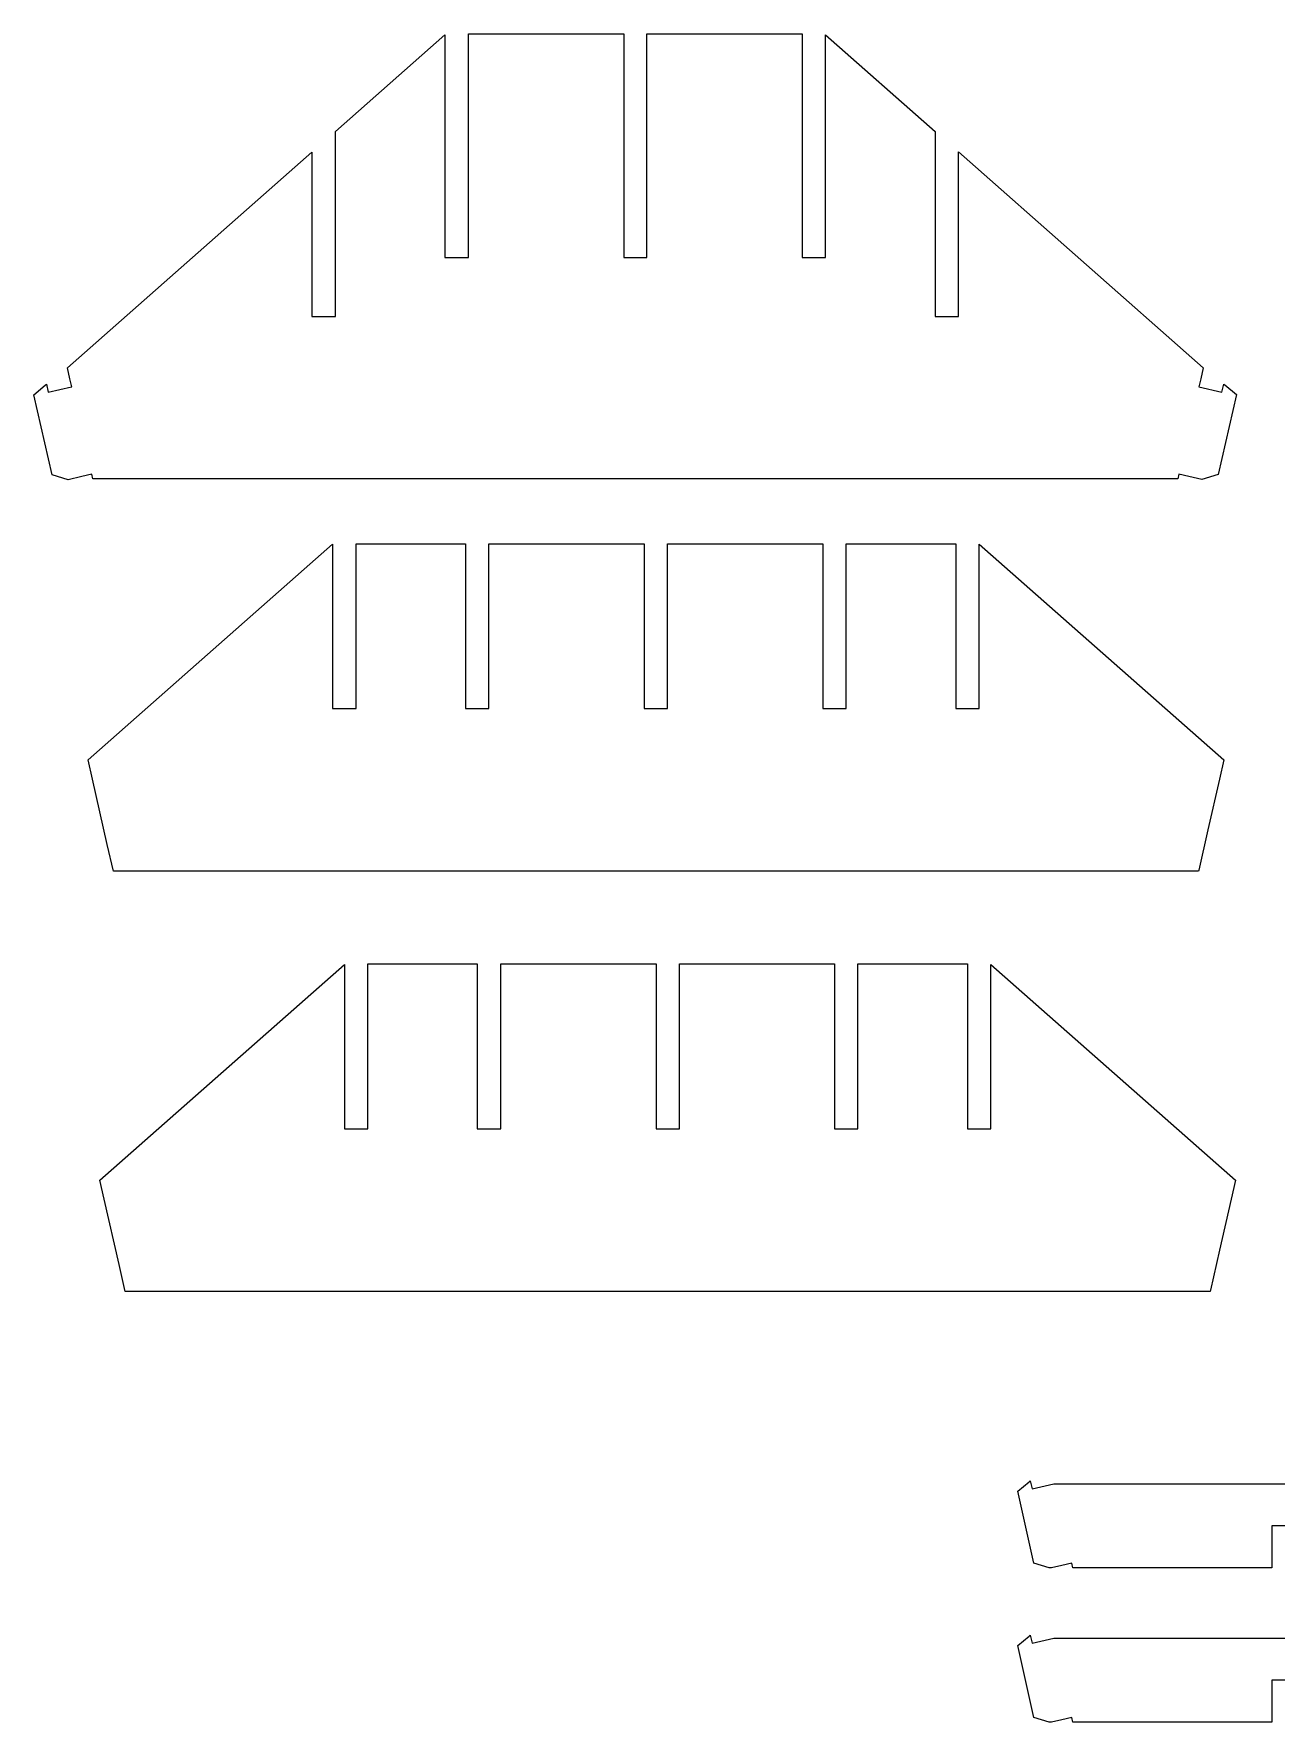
# Model space of a CAD drawing. Header units: inches. Extents: x 5.8 to 53.9, y -22.4 to 33.8.
# Drawn here: x 22.06 to 30.86, y -5.88 to 6.06 of the extents above; entities that cross this region are included whole.
import ezdxf

# ---------------------------------------------------------------- set-up
doc = ezdxf.new("R2010")
doc.units = ezdxf.units.IN
doc.header["$MEASUREMENT"] = 0
doc.layers.add('layer 1', color=7, linetype='Continuous')

msp = doc.modelspace()

# ---------------------------------------------------------------- linework, layer by layer
at = {"layer": 'layer 1', "color": 250, "lineweight": 9}
for points, knots in [([(24.032, 5.225), (24.032, 5.225), (22.301, 3.699), (22.301, 3.699), (22.301, 3.699), (22.301, 3.699), (22.319, 3.621), (22.319, 3.621), (22.319, 3.621), (22.319, 3.621), (22.332, 3.564), (22.332, 3.564), (22.332, 3.564), (22.332, 3.564), (22.331, 3.564), (22.331, 3.564), (22.331, 3.564), (22.331, 3.564), (22.165, 3.525), (22.165, 3.525), (22.165, 3.525), (22.165, 3.525), (22.152, 3.583), (22.152, 3.583), (22.152, 3.583), (22.152, 3.583), (22.144, 3.576), (22.144, 3.576), (22.144, 3.576), (22.144, 3.576), (22.063, 3.508), (22.063, 3.508), (22.063, 3.508), (22.063, 3.508), (22.192, 2.942), (22.192, 2.942), (22.192, 2.942), (22.192, 2.942), (22.306, 2.906), (22.306, 2.906), (22.306, 2.906), (22.306, 2.906), (22.404, 2.929), (22.404, 2.929), (22.404, 2.929), (22.404, 2.929), (22.473, 2.945), (22.473, 2.945), (22.473, 2.945), (22.473, 2.945), (22.481, 2.912), (22.481, 2.912), (22.481, 2.912), (22.481, 2.912), (22.502, 2.912), (22.502, 2.912), (22.502, 2.912), (22.502, 2.912), (22.844, 2.912), (22.844, 2.912), (22.844, 2.912), (22.844, 2.912), (30.139, 2.912), (30.139, 2.912), (30.139, 2.912), (30.139, 2.912), (30.16, 2.912), (30.16, 2.912), (30.16, 2.912), (30.16, 2.912), (30.168, 2.945), (30.168, 2.945), (30.168, 2.945), (30.168, 2.945), (30.237, 2.929), (30.237, 2.929), (30.237, 2.929), (30.237, 2.929), (30.331, 2.907), (30.331, 2.907), (30.331, 2.907), (30.331, 2.907), (30.446, 2.943), (30.446, 2.943), (30.446, 2.943), (30.446, 2.943), (30.575, 3.509), (30.575, 3.509), (30.575, 3.509), (30.575, 3.509), (30.493, 3.577), (30.493, 3.577), (30.493, 3.577), (30.493, 3.577), (30.486, 3.583), (30.486, 3.583), (30.486, 3.583), (30.486, 3.583), (30.472, 3.526), (30.472, 3.526), (30.472, 3.526), (30.472, 3.526), (30.309, 3.564), (30.309, 3.564), (30.309, 3.564), (30.309, 3.564), (30.308, 3.564), (30.308, 3.564), (30.308, 3.564), (30.308, 3.564), (30.322, 3.621), (30.322, 3.621), (30.322, 3.621), (30.322, 3.621), (30.339, 3.699), (30.339, 3.699), (30.339, 3.699), (30.339, 3.699), (28.607, 5.226), (28.607, 5.226), (28.607, 5.226), (28.607, 5.226), (28.607, 4.062), (28.607, 4.062), (28.607, 4.062), (28.607, 4.062), (28.603, 4.062), (28.603, 4.062), (28.603, 4.062), (28.603, 4.062), (28.446, 4.062), (28.446, 4.062), (28.446, 4.062), (28.446, 4.062), (28.442, 4.062), (28.442, 4.062), (28.442, 4.062), (28.442, 4.062), (28.442, 5.371), (28.442, 5.371), (28.442, 5.371), (28.442, 5.371), (27.666, 6.055), (27.666, 6.055), (27.666, 6.055), (27.666, 6.055), (27.666, 4.479), (27.666, 4.479), (27.666, 4.479), (27.666, 4.479), (27.658, 4.479), (27.658, 4.479), (27.658, 4.479), (27.658, 4.479), (27.501, 4.479), (27.501, 4.479), (27.501, 4.479), (27.501, 4.479), (27.501, 6.061), (27.501, 6.061), (27.501, 6.061), (27.501, 6.061), (27.212, 6.061), (27.212, 6.061), (27.212, 6.061), (27.21, 6.061), (27.208, 6.061), (27.206, 6.061), (27.206, 6.061), (27.203, 6.061), (27.201, 6.061), (27.199, 6.061), (27.199, 6.061), (27.199, 6.061), (26.917, 6.061), (26.917, 6.061), (26.917, 6.061), (26.915, 6.061), (26.912, 6.061), (26.91, 6.061), (26.91, 6.061), (26.908, 6.061), (26.906, 6.061), (26.904, 6.061), (26.904, 6.061), (26.904, 6.061), (26.622, 6.061), (26.622, 6.061), (26.622, 6.061), (26.619, 6.061), (26.617, 6.061), (26.615, 6.061), (26.615, 6.061), (26.613, 6.061), (26.61, 6.061), (26.608, 6.061), (26.608, 6.061), (26.608, 6.061), (26.403, 6.061), (26.403, 6.061), (26.403, 6.061), (26.403, 6.061), (26.403, 4.479), (26.403, 4.479), (26.403, 4.479), (26.403, 4.479), (26.399, 4.479), (26.399, 4.479), (26.399, 4.479), (26.399, 4.479), (26.242, 4.479), (26.242, 4.479), (26.242, 4.479), (26.242, 4.479), (26.238, 4.479), (26.238, 4.479), (26.238, 4.479), (26.238, 4.479), (26.238, 6.061), (26.238, 6.061), (26.238, 6.061), (26.238, 6.061), (26.031, 6.061), (26.031, 6.061), (26.031, 6.061), (26.029, 6.061), (26.027, 6.061), (26.024, 6.061), (26.024, 6.061), (26.022, 6.061), (26.02, 6.061), (26.018, 6.061), (26.018, 6.061), (26.018, 6.061), (25.736, 6.061), (25.736, 6.061), (25.736, 6.061), (25.734, 6.061), (25.731, 6.061), (25.729, 6.061), (25.729, 6.061), (25.727, 6.061), (25.725, 6.061), (25.722, 6.061), (25.722, 6.061), (25.722, 6.061), (25.441, 6.061), (25.441, 6.061), (25.441, 6.061), (25.438, 6.061), (25.436, 6.061), (25.434, 6.061), (25.434, 6.061), (25.432, 6.061), (25.429, 6.061), (25.427, 6.061), (25.427, 6.061), (25.427, 6.061), (25.139, 6.061), (25.139, 6.061), (25.139, 6.061), (25.139, 6.061), (25.139, 4.479), (25.139, 4.479), (25.139, 4.479), (25.139, 4.479), (24.981, 4.479), (24.981, 4.479), (24.981, 4.479), (24.981, 4.479), (24.973, 4.479), (24.973, 4.479), (24.973, 4.479), (24.973, 4.479), (24.973, 6.055), (24.973, 6.055), (24.973, 6.055), (24.973, 6.055), (24.198, 5.371), (24.198, 5.371), (24.198, 5.371), (24.198, 5.371), (24.198, 4.062), (24.198, 4.062), (24.198, 4.062), (24.198, 4.062), (24.194, 4.062), (24.194, 4.062), (24.194, 4.062), (24.194, 4.062), (24.036, 4.062), (24.036, 4.062), (24.036, 4.062), (24.036, 4.062), (24.032, 4.062), (24.032, 4.062), (24.032, 4.062), (24.032, 4.062), (24.032, 5.225), (24.032, 5.225)], [0, 0, 0, 0, 0.013158, 0.013158, 0.013158, 0.013158, 0.026316, 0.026316, 0.026316, 0.026316, 0.039474, 0.039474, 0.039474, 0.039474, 0.052632, 0.052632, 0.052632, 0.052632, 0.065789, 0.065789, 0.065789, 0.065789, 0.078947, 0.078947, 0.078947, 0.078947, 0.092105, 0.092105, 0.092105, 0.092105, 0.105263, 0.105263, 0.105263, 0.105263, 0.118421, 0.118421, 0.118421, 0.118421, 0.131579, 0.131579, 0.131579, 0.131579, 0.144737, 0.144737, 0.144737, 0.144737, 0.157895, 0.157895, 0.157895, 0.157895, 0.171053, 0.171053, 0.171053, 0.171053, 0.184211, 0.184211, 0.184211, 0.184211, 0.197368, 0.197368, 0.197368, 0.197368, 0.210526, 0.210526, 0.210526, 0.210526, 0.223684, 0.223684, 0.223684, 0.223684, 0.236842, 0.236842, 0.236842, 0.236842, 0.25, 0.25, 0.25, 0.25, 0.263158, 0.263158, 0.263158, 0.263158, 0.276316, 0.276316, 0.276316, 0.276316, 0.289474, 0.289474, 0.289474, 0.289474, 0.302632, 0.302632, 0.302632, 0.302632, 0.315789, 0.315789, 0.315789, 0.315789, 0.328947, 0.328947, 0.328947, 0.328947, 0.342105, 0.342105, 0.342105, 0.342105, 0.355263, 0.355263, 0.355263, 0.355263, 0.368421, 0.368421, 0.368421, 0.368421, 0.381579, 0.381579, 0.381579, 0.381579, 0.394737, 0.394737, 0.394737, 0.394737, 0.407895, 0.407895, 0.407895, 0.407895, 0.421053, 0.421053, 0.421053, 0.421053, 0.434211, 0.434211, 0.434211, 0.434211, 0.447368, 0.447368, 0.447368, 0.447368, 0.460526, 0.460526, 0.460526, 0.460526, 0.473684, 0.473684, 0.473684, 0.473684, 0.486842, 0.486842, 0.486842, 0.486842, 0.5, 0.5, 0.5, 0.5, 0.513158, 0.513158, 0.513158, 0.513158, 0.526316, 0.526316, 0.526316, 0.526316, 0.539474, 0.539474, 0.539474, 0.539474, 0.552632, 0.552632, 0.552632, 0.552632, 0.565789, 0.565789, 0.565789, 0.565789, 0.578947, 0.578947, 0.578947, 0.578947, 0.592105, 0.592105, 0.592105, 0.592105, 0.605263, 0.605263, 0.605263, 0.605263, 0.618421, 0.618421, 0.618421, 0.618421, 0.631579, 0.631579, 0.631579, 0.631579, 0.644737, 0.644737, 0.644737, 0.644737, 0.657895, 0.657895, 0.657895, 0.657895, 0.671053, 0.671053, 0.671053, 0.671053, 0.684211, 0.684211, 0.684211, 0.684211, 0.697368, 0.697368, 0.697368, 0.697368, 0.710526, 0.710526, 0.710526, 0.710526, 0.723684, 0.723684, 0.723684, 0.723684, 0.736842, 0.736842, 0.736842, 0.736842, 0.75, 0.75, 0.75, 0.75, 0.763158, 0.763158, 0.763158, 0.763158, 0.776316, 0.776316, 0.776316, 0.776316, 0.789474, 0.789474, 0.789474, 0.789474, 0.802632, 0.802632, 0.802632, 0.802632, 0.815789, 0.815789, 0.815789, 0.815789, 0.828947, 0.828947, 0.828947, 0.828947, 0.842105, 0.842105, 0.842105, 0.842105, 0.855263, 0.855263, 0.855263, 0.855263, 0.868421, 0.868421, 0.868421, 0.868421, 0.881579, 0.881579, 0.881579, 0.881579, 0.894737, 0.894737, 0.894737, 0.894737, 0.907895, 0.907895, 0.907895, 0.907895, 0.921053, 0.921053, 0.921053, 0.921053, 0.934211, 0.934211, 0.934211, 0.934211, 0.947368, 0.947368, 0.947368, 0.947368, 0.960526, 0.960526, 0.960526, 0.960526, 0.973684, 0.973684, 0.973684, 0.973684, 1, 1, 1, 1]), ([(24.178, 2.45), (24.178, 2.45), (22.447, 0.924), (22.447, 0.924), (22.447, 0.924), (22.447, 0.924), (22.478, 0.788), (22.478, 0.788), (22.478, 0.788), (22.478, 0.788), (22.583, 0.327), (22.583, 0.327), (22.583, 0.327), (22.583, 0.327), (22.627, 0.137), (22.627, 0.137), (22.627, 0.137), (22.627, 0.137), (22.648, 0.137), (22.648, 0.137), (22.648, 0.137), (22.648, 0.137), (22.99, 0.137), (22.99, 0.137), (22.99, 0.137), (22.99, 0.137), (30.284, 0.137), (30.284, 0.137), (30.284, 0.137), (30.284, 0.137), (30.306, 0.137), (30.306, 0.137), (30.306, 0.137), (30.306, 0.137), (30.308, 0.144), (30.308, 0.144), (30.308, 0.144), (30.308, 0.144), (30.372, 0.429), (30.372, 0.429), (30.372, 0.429), (30.372, 0.429), (30.454, 0.788), (30.454, 0.788), (30.454, 0.788), (30.454, 0.788), (30.485, 0.924), (30.485, 0.924), (30.485, 0.924), (30.485, 0.924), (28.753, 2.45), (28.753, 2.45), (28.753, 2.45), (28.753, 2.45), (28.753, 1.287), (28.753, 1.287), (28.753, 1.287), (28.753, 1.287), (28.749, 1.287), (28.749, 1.287), (28.749, 1.287), (28.749, 1.287), (28.592, 1.287), (28.592, 1.287), (28.592, 1.287), (28.592, 1.287), (28.588, 1.287), (28.588, 1.287), (28.588, 1.287), (28.588, 1.287), (28.588, 2.454), (28.588, 2.454), (28.588, 2.454), (28.588, 2.454), (27.812, 2.454), (27.812, 2.454), (27.812, 2.454), (27.812, 2.454), (27.812, 1.287), (27.812, 1.287), (27.812, 1.287), (27.812, 1.287), (27.804, 1.287), (27.804, 1.287), (27.804, 1.287), (27.804, 1.287), (27.647, 1.287), (27.647, 1.287), (27.647, 1.287), (27.647, 1.287), (27.647, 2.454), (27.647, 2.454), (27.647, 2.454), (27.647, 2.454), (26.549, 2.454), (26.549, 2.454), (26.549, 2.454), (26.549, 2.454), (26.549, 1.287), (26.549, 1.287), (26.549, 1.287), (26.549, 1.287), (26.545, 1.287), (26.545, 1.287), (26.545, 1.287), (26.545, 1.287), (26.388, 1.287), (26.388, 1.287), (26.388, 1.287), (26.388, 1.287), (26.384, 1.287), (26.384, 1.287), (26.384, 1.287), (26.384, 1.287), (26.384, 2.454), (26.384, 2.454), (26.384, 2.454), (26.384, 2.454), (25.284, 2.454), (25.284, 2.454), (25.284, 2.454), (25.284, 2.454), (25.284, 1.287), (25.284, 1.287), (25.284, 1.287), (25.284, 1.287), (25.127, 1.287), (25.127, 1.287), (25.127, 1.287), (25.127, 1.287), (25.119, 1.287), (25.119, 1.287), (25.119, 1.287), (25.119, 1.287), (25.119, 2.454), (25.119, 2.454), (25.119, 2.454), (25.119, 2.454), (24.344, 2.454), (24.344, 2.454), (24.344, 2.454), (24.344, 2.454), (24.344, 1.287), (24.344, 1.287), (24.344, 1.287), (24.344, 1.287), (24.34, 1.287), (24.34, 1.287), (24.34, 1.287), (24.34, 1.287), (24.182, 1.287), (24.182, 1.287), (24.182, 1.287), (24.182, 1.287), (24.178, 1.287), (24.178, 1.287), (24.178, 1.287), (24.178, 1.287), (24.178, 2.45), (24.178, 2.45)], [0, 0, 0, 0, 0.02439, 0.02439, 0.02439, 0.02439, 0.04878, 0.04878, 0.04878, 0.04878, 0.073171, 0.073171, 0.073171, 0.073171, 0.097561, 0.097561, 0.097561, 0.097561, 0.121951, 0.121951, 0.121951, 0.121951, 0.146341, 0.146341, 0.146341, 0.146341, 0.170732, 0.170732, 0.170732, 0.170732, 0.195122, 0.195122, 0.195122, 0.195122, 0.219512, 0.219512, 0.219512, 0.219512, 0.243902, 0.243902, 0.243902, 0.243902, 0.268293, 0.268293, 0.268293, 0.268293, 0.292683, 0.292683, 0.292683, 0.292683, 0.317073, 0.317073, 0.317073, 0.317073, 0.341463, 0.341463, 0.341463, 0.341463, 0.365854, 0.365854, 0.365854, 0.365854, 0.390244, 0.390244, 0.390244, 0.390244, 0.414634, 0.414634, 0.414634, 0.414634, 0.439024, 0.439024, 0.439024, 0.439024, 0.463415, 0.463415, 0.463415, 0.463415, 0.487805, 0.487805, 0.487805, 0.487805, 0.512195, 0.512195, 0.512195, 0.512195, 0.536585, 0.536585, 0.536585, 0.536585, 0.560976, 0.560976, 0.560976, 0.560976, 0.585366, 0.585366, 0.585366, 0.585366, 0.609756, 0.609756, 0.609756, 0.609756, 0.634146, 0.634146, 0.634146, 0.634146, 0.658537, 0.658537, 0.658537, 0.658537, 0.682927, 0.682927, 0.682927, 0.682927, 0.707317, 0.707317, 0.707317, 0.707317, 0.731707, 0.731707, 0.731707, 0.731707, 0.756098, 0.756098, 0.756098, 0.756098, 0.780488, 0.780488, 0.780488, 0.780488, 0.804878, 0.804878, 0.804878, 0.804878, 0.829268, 0.829268, 0.829268, 0.829268, 0.853659, 0.853659, 0.853659, 0.853659, 0.878049, 0.878049, 0.878049, 0.878049, 0.902439, 0.902439, 0.902439, 0.902439, 0.926829, 0.926829, 0.926829, 0.926829, 0.95122, 0.95122, 0.95122, 0.95122, 1, 1, 1, 1]), ([(24.261, -0.522), (24.261, -0.522), (22.531, -2.048), (22.531, -2.048), (22.531, -2.048), (22.531, -2.048), (22.562, -2.184), (22.562, -2.184), (22.562, -2.184), (22.562, -2.184), (22.667, -2.645), (22.667, -2.645), (22.667, -2.645), (22.667, -2.645), (22.71, -2.836), (22.71, -2.836), (22.71, -2.836), (22.71, -2.836), (22.731, -2.836), (22.731, -2.836), (22.731, -2.836), (22.731, -2.836), (23.073, -2.836), (23.073, -2.836), (23.073, -2.836), (23.073, -2.836), (30.368, -2.836), (30.368, -2.836), (30.368, -2.836), (30.368, -2.836), (30.389, -2.836), (30.389, -2.836), (30.389, -2.836), (30.389, -2.836), (30.391, -2.828), (30.391, -2.828), (30.391, -2.828), (30.391, -2.828), (30.456, -2.544), (30.456, -2.544), (30.456, -2.544), (30.456, -2.544), (30.538, -2.184), (30.538, -2.184), (30.538, -2.184), (30.538, -2.184), (30.569, -2.048), (30.569, -2.048), (30.569, -2.048), (30.569, -2.048), (28.836, -0.522), (28.836, -0.522), (28.836, -0.522), (28.836, -0.522), (28.836, -1.685), (28.836, -1.685), (28.836, -1.685), (28.836, -1.685), (28.832, -1.685), (28.832, -1.685), (28.832, -1.685), (28.832, -1.685), (28.675, -1.685), (28.675, -1.685), (28.675, -1.685), (28.675, -1.685), (28.671, -1.685), (28.671, -1.685), (28.671, -1.685), (28.671, -1.685), (28.671, -0.519), (28.671, -0.519), (28.671, -0.519), (28.671, -0.519), (27.895, -0.519), (27.895, -0.519), (27.895, -0.519), (27.895, -0.519), (27.895, -1.685), (27.895, -1.685), (27.895, -1.685), (27.895, -1.685), (27.887, -1.685), (27.887, -1.685), (27.887, -1.685), (27.887, -1.685), (27.73, -1.685), (27.73, -1.685), (27.73, -1.685), (27.73, -1.685), (27.73, -0.519), (27.73, -0.519), (27.73, -0.519), (27.73, -0.519), (26.632, -0.519), (26.632, -0.519), (26.632, -0.519), (26.632, -0.519), (26.632, -1.685), (26.632, -1.685), (26.632, -1.685), (26.632, -1.685), (26.628, -1.685), (26.628, -1.685), (26.628, -1.685), (26.628, -1.685), (26.471, -1.685), (26.471, -1.685), (26.471, -1.685), (26.471, -1.685), (26.467, -1.685), (26.467, -1.685), (26.467, -1.685), (26.467, -1.685), (26.467, -0.519), (26.467, -0.519), (26.467, -0.519), (26.467, -0.519), (25.368, -0.519), (25.368, -0.519), (25.368, -0.519), (25.368, -0.519), (25.368, -1.685), (25.368, -1.685), (25.368, -1.685), (25.368, -1.685), (25.21, -1.685), (25.21, -1.685), (25.21, -1.685), (25.21, -1.685), (25.202, -1.685), (25.202, -1.685), (25.202, -1.685), (25.202, -1.685), (25.202, -0.519), (25.202, -0.519), (25.202, -0.519), (25.202, -0.519), (24.427, -0.519), (24.427, -0.519), (24.427, -0.519), (24.427, -0.519), (24.427, -1.685), (24.427, -1.685), (24.427, -1.685), (24.427, -1.685), (24.423, -1.685), (24.423, -1.685), (24.423, -1.685), (24.423, -1.685), (24.265, -1.685), (24.265, -1.685), (24.265, -1.685), (24.265, -1.685), (24.261, -1.685), (24.261, -1.685), (24.261, -1.685), (24.261, -1.685), (24.261, -0.522), (24.261, -0.522)], [0, 0, 0, 0, 0.02439, 0.02439, 0.02439, 0.02439, 0.04878, 0.04878, 0.04878, 0.04878, 0.073171, 0.073171, 0.073171, 0.073171, 0.097561, 0.097561, 0.097561, 0.097561, 0.121951, 0.121951, 0.121951, 0.121951, 0.146341, 0.146341, 0.146341, 0.146341, 0.170732, 0.170732, 0.170732, 0.170732, 0.195122, 0.195122, 0.195122, 0.195122, 0.219512, 0.219512, 0.219512, 0.219512, 0.243902, 0.243902, 0.243902, 0.243902, 0.268293, 0.268293, 0.268293, 0.268293, 0.292683, 0.292683, 0.292683, 0.292683, 0.317073, 0.317073, 0.317073, 0.317073, 0.341463, 0.341463, 0.341463, 0.341463, 0.365854, 0.365854, 0.365854, 0.365854, 0.390244, 0.390244, 0.390244, 0.390244, 0.414634, 0.414634, 0.414634, 0.414634, 0.439024, 0.439024, 0.439024, 0.439024, 0.463415, 0.463415, 0.463415, 0.463415, 0.487805, 0.487805, 0.487805, 0.487805, 0.512195, 0.512195, 0.512195, 0.512195, 0.536585, 0.536585, 0.536585, 0.536585, 0.560976, 0.560976, 0.560976, 0.560976, 0.585366, 0.585366, 0.585366, 0.585366, 0.609756, 0.609756, 0.609756, 0.609756, 0.634146, 0.634146, 0.634146, 0.634146, 0.658537, 0.658537, 0.658537, 0.658537, 0.682927, 0.682927, 0.682927, 0.682927, 0.707317, 0.707317, 0.707317, 0.707317, 0.731707, 0.731707, 0.731707, 0.731707, 0.756098, 0.756098, 0.756098, 0.756098, 0.780488, 0.780488, 0.780488, 0.780488, 0.804878, 0.804878, 0.804878, 0.804878, 0.829268, 0.829268, 0.829268, 0.829268, 0.853659, 0.853659, 0.853659, 0.853659, 0.878049, 0.878049, 0.878049, 0.878049, 0.902439, 0.902439, 0.902439, 0.902439, 0.926829, 0.926829, 0.926829, 0.926829, 0.95122, 0.95122, 0.95122, 0.95122, 1, 1, 1, 1]), ([(30.825, -4.792), (30.825, -4.792), (30.825, -4.495), (30.825, -4.495), (30.825, -4.495), (30.825, -4.495), (30.829, -4.495), (30.829, -4.495), (30.829, -4.495), (30.829, -4.495), (30.986, -4.495), (30.986, -4.495), (30.986, -4.495), (30.986, -4.495), (30.99, -4.495), (30.99, -4.495), (30.99, -4.495), (30.99, -4.495), (30.99, -4.792), (30.99, -4.792), (30.99, -4.792), (30.99, -4.792), (31.012, -4.792), (31.012, -4.792), (31.012, -4.792), (31.012, -4.792), (31.848, -4.792), (31.848, -4.792), (31.848, -4.792), (31.848, -4.792), (31.848, -4.495), (31.848, -4.495), (31.848, -4.495), (31.848, -4.495), (31.852, -4.495), (31.852, -4.495), (31.852, -4.495), (31.852, -4.495), (32.009, -4.495), (32.009, -4.495), (32.009, -4.495), (32.009, -4.495), (32.013, -4.495), (32.013, -4.495), (32.013, -4.495), (32.013, -4.495), (32.013, -4.792), (32.013, -4.792), (32.013, -4.792), (32.013, -4.792), (33.42, -4.792), (33.42, -4.792), (33.42, -4.792), (33.42, -4.792), (33.427, -4.759), (33.427, -4.759), (33.427, -4.759), (33.427, -4.759), (33.497, -4.774), (33.497, -4.774), (33.497, -4.774), (33.497, -4.774), (33.572, -4.792), (33.572, -4.792), (33.572, -4.792), (33.572, -4.792), (33.587, -4.792), (33.587, -4.792), (33.587, -4.792), (33.587, -4.792), (33.695, -4.758), (33.695, -4.758), (33.695, -4.758), (33.695, -4.758), (33.81, -4.25), (33.81, -4.25), (33.81, -4.25), (33.81, -4.25), (33.729, -4.182), (33.729, -4.182), (33.729, -4.182), (33.729, -4.182), (33.721, -4.175), (33.721, -4.175), (33.721, -4.175), (33.721, -4.175), (33.707, -4.233), (33.707, -4.233), (33.707, -4.233), (33.707, -4.233), (33.555, -4.198), (33.555, -4.198), (33.555, -4.198), (33.555, -4.198), (31.061, -4.198), (31.061, -4.198), (31.061, -4.198), (31.061, -4.198), (29.282, -4.198), (29.282, -4.198), (29.282, -4.198), (29.282, -4.198), (29.13, -4.233), (29.13, -4.233), (29.13, -4.233), (29.13, -4.233), (29.116, -4.175), (29.116, -4.175), (29.116, -4.175), (29.116, -4.175), (29.109, -4.182), (29.109, -4.182), (29.109, -4.182), (29.109, -4.182), (29.027, -4.25), (29.027, -4.25), (29.027, -4.25), (29.027, -4.25), (29.142, -4.758), (29.142, -4.758), (29.142, -4.758), (29.142, -4.758), (29.25, -4.792), (29.25, -4.792), (29.25, -4.792), (29.25, -4.792), (29.265, -4.792), (29.265, -4.792), (29.265, -4.792), (29.265, -4.792), (29.34, -4.774), (29.34, -4.774), (29.34, -4.774), (29.34, -4.774), (29.41, -4.759), (29.41, -4.759), (29.41, -4.759), (29.41, -4.759), (29.417, -4.792), (29.417, -4.792), (29.417, -4.792), (29.417, -4.792), (30.825, -4.792), (30.825, -4.792)], [0, 0, 0, 0, 0.027027, 0.027027, 0.027027, 0.027027, 0.054054, 0.054054, 0.054054, 0.054054, 0.081081, 0.081081, 0.081081, 0.081081, 0.108108, 0.108108, 0.108108, 0.108108, 0.135135, 0.135135, 0.135135, 0.135135, 0.162162, 0.162162, 0.162162, 0.162162, 0.189189, 0.189189, 0.189189, 0.189189, 0.216216, 0.216216, 0.216216, 0.216216, 0.243243, 0.243243, 0.243243, 0.243243, 0.27027, 0.27027, 0.27027, 0.27027, 0.297297, 0.297297, 0.297297, 0.297297, 0.324324, 0.324324, 0.324324, 0.324324, 0.351351, 0.351351, 0.351351, 0.351351, 0.378378, 0.378378, 0.378378, 0.378378, 0.405405, 0.405405, 0.405405, 0.405405, 0.432432, 0.432432, 0.432432, 0.432432, 0.459459, 0.459459, 0.459459, 0.459459, 0.486486, 0.486486, 0.486486, 0.486486, 0.513514, 0.513514, 0.513514, 0.513514, 0.540541, 0.540541, 0.540541, 0.540541, 0.567568, 0.567568, 0.567568, 0.567568, 0.594595, 0.594595, 0.594595, 0.594595, 0.621622, 0.621622, 0.621622, 0.621622, 0.648649, 0.648649, 0.648649, 0.648649, 0.675676, 0.675676, 0.675676, 0.675676, 0.702703, 0.702703, 0.702703, 0.702703, 0.72973, 0.72973, 0.72973, 0.72973, 0.756757, 0.756757, 0.756757, 0.756757, 0.783784, 0.783784, 0.783784, 0.783784, 0.810811, 0.810811, 0.810811, 0.810811, 0.837838, 0.837838, 0.837838, 0.837838, 0.864865, 0.864865, 0.864865, 0.864865, 0.891892, 0.891892, 0.891892, 0.891892, 0.918919, 0.918919, 0.918919, 0.918919, 0.945946, 0.945946, 0.945946, 0.945946, 1, 1, 1, 1]), ([(30.825, -5.884), (30.825, -5.884), (30.825, -5.587), (30.825, -5.587), (30.825, -5.587), (30.825, -5.587), (30.829, -5.587), (30.829, -5.587), (30.829, -5.587), (30.829, -5.587), (30.986, -5.587), (30.986, -5.587), (30.986, -5.587), (30.986, -5.587), (30.99, -5.587), (30.99, -5.587), (30.99, -5.587), (30.99, -5.587), (30.99, -5.884), (30.99, -5.884), (30.99, -5.884), (30.99, -5.884), (31.012, -5.884), (31.012, -5.884), (31.012, -5.884), (31.012, -5.884), (31.848, -5.884), (31.848, -5.884), (31.848, -5.884), (31.848, -5.884), (31.848, -5.587), (31.848, -5.587), (31.848, -5.587), (31.848, -5.587), (31.852, -5.587), (31.852, -5.587), (31.852, -5.587), (31.852, -5.587), (32.009, -5.587), (32.009, -5.587), (32.009, -5.587), (32.009, -5.587), (32.013, -5.587), (32.013, -5.587), (32.013, -5.587), (32.013, -5.587), (32.013, -5.884), (32.013, -5.884), (32.013, -5.884), (32.013, -5.884), (33.42, -5.884), (33.42, -5.884), (33.42, -5.884), (33.42, -5.884), (33.427, -5.851), (33.427, -5.851), (33.427, -5.851), (33.427, -5.851), (33.497, -5.867), (33.497, -5.867), (33.497, -5.867), (33.497, -5.867), (33.572, -5.884), (33.572, -5.884), (33.572, -5.884), (33.572, -5.884), (33.587, -5.884), (33.587, -5.884), (33.587, -5.884), (33.587, -5.884), (33.695, -5.85), (33.695, -5.85), (33.695, -5.85), (33.695, -5.85), (33.81, -5.342), (33.81, -5.342), (33.81, -5.342), (33.81, -5.342), (33.729, -5.274), (33.729, -5.274), (33.729, -5.274), (33.729, -5.274), (33.721, -5.268), (33.721, -5.268), (33.721, -5.268), (33.721, -5.268), (33.707, -5.325), (33.707, -5.325), (33.707, -5.325), (33.707, -5.325), (33.555, -5.29), (33.555, -5.29), (33.555, -5.29), (33.555, -5.29), (31.061, -5.29), (31.061, -5.29), (31.061, -5.29), (31.061, -5.29), (29.282, -5.29), (29.282, -5.29), (29.282, -5.29), (29.282, -5.29), (29.13, -5.325), (29.13, -5.325), (29.13, -5.325), (29.13, -5.325), (29.116, -5.268), (29.116, -5.268), (29.116, -5.268), (29.116, -5.268), (29.109, -5.274), (29.109, -5.274), (29.109, -5.274), (29.109, -5.274), (29.027, -5.342), (29.027, -5.342), (29.027, -5.342), (29.027, -5.342), (29.142, -5.85), (29.142, -5.85), (29.142, -5.85), (29.142, -5.85), (29.25, -5.884), (29.25, -5.884), (29.25, -5.884), (29.25, -5.884), (29.265, -5.884), (29.265, -5.884), (29.265, -5.884), (29.265, -5.884), (29.34, -5.867), (29.34, -5.867), (29.34, -5.867), (29.34, -5.867), (29.41, -5.851), (29.41, -5.851), (29.41, -5.851), (29.41, -5.851), (29.417, -5.884), (29.417, -5.884), (29.417, -5.884), (29.417, -5.884), (30.825, -5.884), (30.825, -5.884)], [0, 0, 0, 0, 0.027027, 0.027027, 0.027027, 0.027027, 0.054054, 0.054054, 0.054054, 0.054054, 0.081081, 0.081081, 0.081081, 0.081081, 0.108108, 0.108108, 0.108108, 0.108108, 0.135135, 0.135135, 0.135135, 0.135135, 0.162162, 0.162162, 0.162162, 0.162162, 0.189189, 0.189189, 0.189189, 0.189189, 0.216216, 0.216216, 0.216216, 0.216216, 0.243243, 0.243243, 0.243243, 0.243243, 0.27027, 0.27027, 0.27027, 0.27027, 0.297297, 0.297297, 0.297297, 0.297297, 0.324324, 0.324324, 0.324324, 0.324324, 0.351351, 0.351351, 0.351351, 0.351351, 0.378378, 0.378378, 0.378378, 0.378378, 0.405405, 0.405405, 0.405405, 0.405405, 0.432432, 0.432432, 0.432432, 0.432432, 0.459459, 0.459459, 0.459459, 0.459459, 0.486486, 0.486486, 0.486486, 0.486486, 0.513514, 0.513514, 0.513514, 0.513514, 0.540541, 0.540541, 0.540541, 0.540541, 0.567568, 0.567568, 0.567568, 0.567568, 0.594595, 0.594595, 0.594595, 0.594595, 0.621622, 0.621622, 0.621622, 0.621622, 0.648649, 0.648649, 0.648649, 0.648649, 0.675676, 0.675676, 0.675676, 0.675676, 0.702703, 0.702703, 0.702703, 0.702703, 0.72973, 0.72973, 0.72973, 0.72973, 0.756757, 0.756757, 0.756757, 0.756757, 0.783784, 0.783784, 0.783784, 0.783784, 0.810811, 0.810811, 0.810811, 0.810811, 0.837838, 0.837838, 0.837838, 0.837838, 0.864865, 0.864865, 0.864865, 0.864865, 0.891892, 0.891892, 0.891892, 0.891892, 0.918919, 0.918919, 0.918919, 0.918919, 0.945946, 0.945946, 0.945946, 0.945946, 1, 1, 1, 1])]:
    msp.add_open_spline(points, degree=3, knots=knots, dxfattribs=at)

doc.saveas('drawing.dxf')
